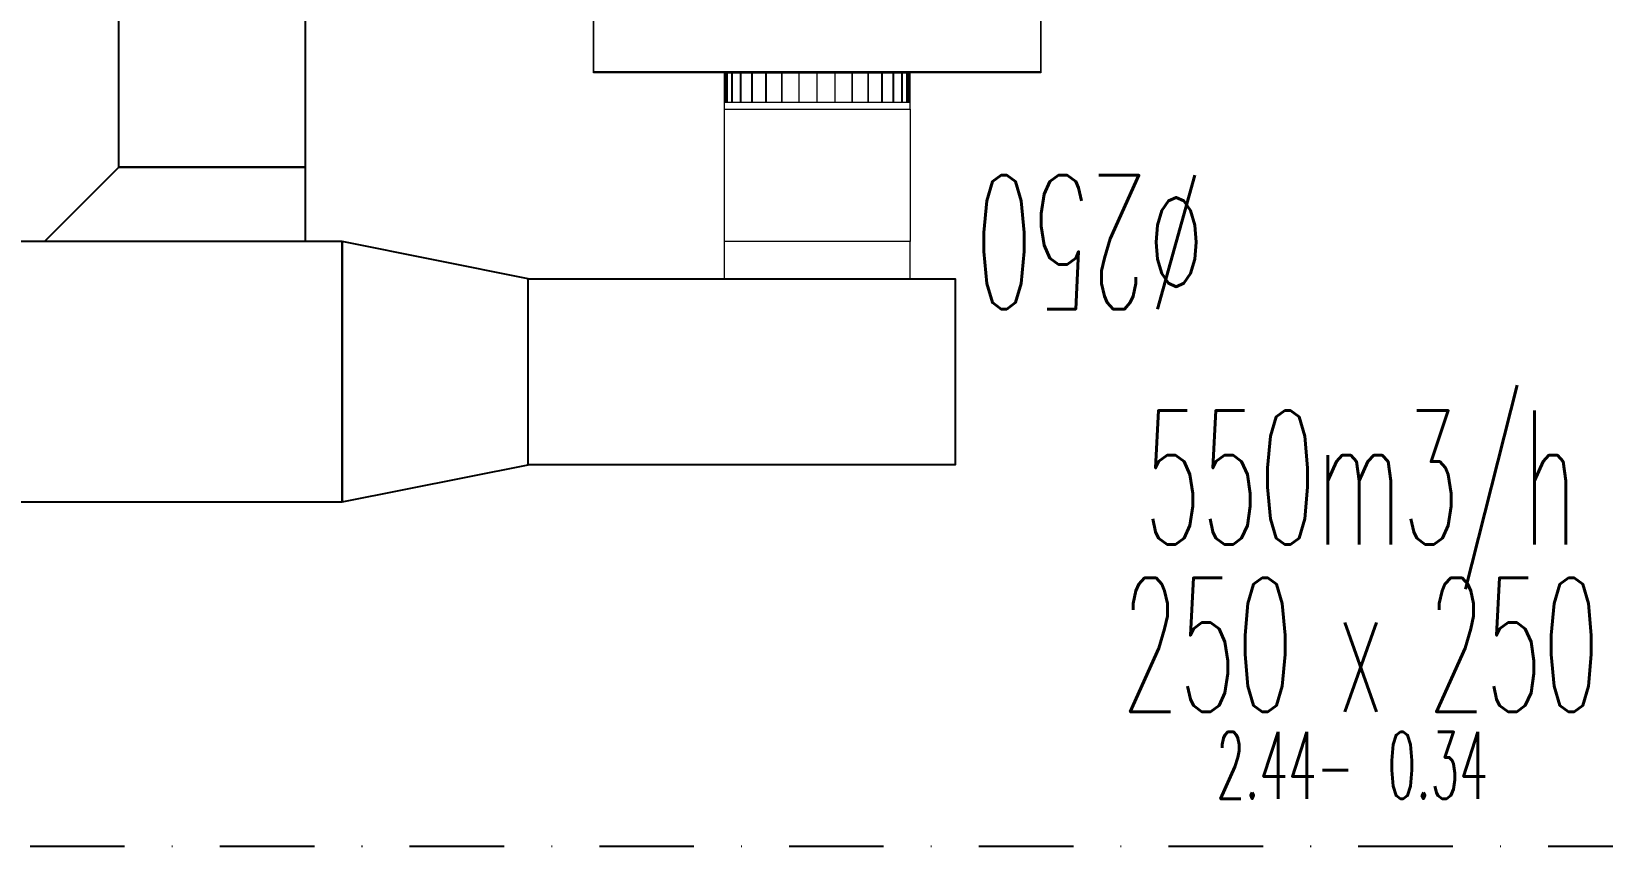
# Model space of a CAD drawing. Header units: inches. Extents: x -772 to 6765, y -813 to 4093.
# Drawn here: x 5555.5 to 5766.6, y 1700 to 1809.6 of the extents above; entities that cross this region are included whole.
import ezdxf
from ezdxf.enums import TextEntityAlignment as Align

# ---------------------------------------------------------------- set-up
doc = ezdxf.new("R2010")
doc.units = ezdxf.units.IN
doc.header["$MEASUREMENT"] = 0
doc.linetypes.add('DASHDOT', pattern=[25.4, 12.7, -6.35, 0, -6.35])
doc.layers.add('H_STR_Aks', color=250, linetype='DASHDOT')
doc.layers.add('MTY-UFLEME-KANALI', color=20, linetype='Continuous')
doc.layers.add('HIZ-PA', color=253, linetype='Continuous', lineweight=0, transparency=0.5)
for name, color, linetype, lineweight in [('MTY-UFLEME-KANALI-CAP', 21, 'Continuous', 0), ('MTY-UFLEME-KANALI-DAMPER', 7, 'Continuous', 0), ('MTY-UFLEME-KANALI-Flex', 21, 'ZIGZAG', 0), ('STM-CIHAZ', 7, 'Continuous', 0)]:
    doc.layers.add(name, color=color, linetype=linetype, lineweight=lineweight)
doc.styles.add('CAP', font='simplxtw.shx', dxfattribs={"width": 0.65})
doc.linetypes.add('ZIGZAG', pattern='A,0.0001,-0.2,[131,ltypeshp.shx,S=0.2,R=0,X=-0.2,Y=0],-0.4,[131,ltypeshp.shx,S=0.2,R=180.00002,X=0.2,Y=0],-0.2', length=0.8001)

# ---------------------------------------------------------------- blocks, each defined once
blk = doc.blocks.new('*U227')
at = {"layer": 'STM-CIHAZ', "color": 7}
for p, q in [((2, 20.59), (-11.5, 20.59)), ((-9.99, 20.59), (2, 20.59)), ((1.9, -39.51), (1.9, 20.59)), ((1.9, 20.59), (2, 20.59)), ((2, -39.51), (2, 20.59)), ((2, -39.51), (2, 20.59)), ((2, 2.7), (2, 2.94)), ((6, 2.94), (2, 2.94)), ((6, 2.84), (2, 2.84)), ((2, 2.84), (2, 2.6)), ((2, 1.99), (2, 2.7)), ((6, 2.7), (2, 2.7)), ((6, 2.6), (2, 2.6)), ((2, 2.6), (2, 1.9)), ((6, 2.7), (6, 2.94)), ((6, 2.6), (6, 2.84)), ((6, 1.99), (6, 2.7)), ((6, 1.9), (6, 2.6)), ((2, 0.85), (2, 1.99)), ((6, 1.99), (2, 1.99)), ((6, 1.9), (2, 1.9)), ((2, 1.9), (2, 0.76)), ((2, -0.69), (2, 0.85)), ((6, 0.85), (2, 0.85)), ((6, 0.76), (2, 0.76)), ((2, 0.76), (2, -0.76)), ((6, 0.85), (6, 1.99)), ((6, 0.76), (6, 1.9)), ((6, -0.69), (6, 0.85)), ((6, -0.76), (6, 0.76)), ((2, -2.57), (2, -0.69)), ((6, -0.69), (2, -0.69)), ((6, -0.76), (2, -0.76)), ((2, -0.76), (2, -2.63)), ((6, -2.57), (6, -0.69)), ((6, -2.63), (6, -0.76)), ((2, -4.72), (2, -2.57)), ((6, -2.57), (2, -2.57)), ((6, -2.63), (2, -2.63)), ((2, -2.63), (2, -4.76)), ((6, -4.72), (6, -2.57)), ((6, -4.76), (6, -2.63)), ((2, -7.04), (2, -4.72)), ((6, -4.72), (2, -4.72)), ((6, -4.76), (2, -4.76)), ((2, -4.76), (2, -7.06)), ((6, -7.04), (6, -4.72)), ((6, -7.06), (6, -4.76)), ((2, -9.46), (2, -7.04)), ((6, -7.04), (2, -7.04)), ((6, -7.06), (2, -7.06)), ((2, -7.06), (2, -9.46)), ((6, -9.46), (6, -7.04)), ((6, -9.46), (6, -7.06)), ((2, -11.88), (2, -9.46)), ((6, -9.46), (2, -9.46)), ((2, -9.46), (2, -11.86)), ((6, -11.88), (6, -9.46)), ((6, -11.86), (6, -9.46)), ((6, -11.86), (2, -11.86)), ((2, -11.86), (2, -14.17)), ((2, -14.21), (2, -11.88)), ((6, -11.88), (2, -11.88)), ((6, -14.17), (6, -11.86)), ((6, -14.21), (6, -11.88)), ((6, -14.17), (2, -14.17)), ((2, -14.17), (2, -16.3)), ((2, -16.35), (2, -14.21)), ((6, -14.21), (2, -14.21)), ((6, -16.3), (6, -14.17)), ((6, -16.35), (6, -14.21)), ((6, -16.3), (2, -16.3)), ((2, -16.3), (2, -18.16)), ((2, -18.23), (2, -16.35)), ((6, -16.35), (2, -16.35)), ((6, -18.16), (6, -16.3)), ((6, -18.23), (6, -16.35)), ((6, -18.16), (2, -18.16)), ((2, -18.16), (2, -19.69)), ((2, -19.77), (2, -18.23)), ((6, -18.23), (2, -18.23)), ((6, -19.69), (6, -18.16)), ((6, -19.77), (6, -18.23)), ((6, -19.69), (2, -19.69)), ((2, -19.69), (2, -20.83)), ((2, -20.92), (2, -19.77)), ((6, -19.77), (2, -19.77)), ((6, -20.83), (2, -20.83)), ((2, -20.83), (2, -21.53)), ((2, -21.62), (2, -20.92)), ((6, -20.92), (2, -20.92)), ((6, -20.83), (6, -19.69)), ((6, -20.92), (6, -19.77)), ((6, -21.53), (6, -20.83)), ((6, -21.62), (6, -20.92)), ((6, -21.53), (2, -21.53)), ((2, -21.53), (2, -21.76)), ((2, -21.62), (2, -21.86)), ((6, -21.62), (2, -21.62)), ((6, -21.76), (2, -21.76)), ((6, -21.86), (2, -21.86)), ((6, -21.76), (6, -21.53)), ((6, -21.86), (6, -21.62)), ((2, -39.51), (-11.5, -39.51)), ((-9.99, -39.51), (2, -39.51)), ((2, -39.51), (1.9, -39.51))]:
    blk.add_line(p, q, dxfattribs=at)
blk = doc.blocks.new('*U226')
at = {"layer": 'MTY-UFLEME-KANALI-Flex', "ltscale": 0.5}
for p, q in [((-12.5, 5), (-12.5, 22.82)), ((12.5, 5), (12.5, 22.82))]:
    blk.add_line(p, q, dxfattribs=at)
at = {"layer": 'MTY-UFLEME-KANALI-Flex', "linetype": 'ByBlock', "ltscale": 0.5}
for points in [[(12.5, 27.82), (-12.5, 27.82), (-12.5, 22.82), (12.5, 22.82)], [(12.5, 5), (-12.5, 5), (-12.5, 0), (12.5, 0)]]:
    blk.add_lwpolyline(points, close=True, dxfattribs=at)
at = {"layer": 'MTY-UFLEME-KANALI-Flex', "color": 7, "ltscale": 0.5, "style": 'CAP', "width": 0.5}
blk.add_attdef('X', text='', height=18, dxfattribs=at).set_placement((-36.68, 13.88), align=Align.CENTER)
blk = doc.blocks.new('*U230')
at = {"layer": 'HIZ-PA', "color": 3, "style": 'CAP', "width": 0.5}
blk.add_attdef('HIZ', text='', height=0.5, dxfattribs=at).set_placement((-0.049, -1.954), align=Align.BOTTOM_RIGHT)
blk.add_attdef('PA', text='', height=0.5, dxfattribs=at).set_placement((0.201, -1.954), align=Align.BOTTOM_LEFT)
at = {"layer": 'MTY-UFLEME-KANALI-CAP', "color": 7, "style": 'CAP', "width": 0.5}
for tag, p in [('DEBI', (0.001, -0.204)), ('X', (0.001, -1.454))]:
    blk.add_attdef(tag, text='', height=1, dxfattribs=at).set_placement(p, align=Align.BOTTOM_CENTER)
blk.add_attdef('A', text='', height=1, dxfattribs=at).set_placement((-0.499, -1.454), align=Align.BOTTOM_RIGHT)
blk.add_attdef('B', text='', height=1, dxfattribs=at).set_placement((0.501, -1.454), align=Align.BOTTOM_LEFT)
blk = doc.blocks.new('mekanik')
at = {"layer": 'MTY-UFLEME-KANALI'}
for points in [[(24837.25, 8891.41), (24862.25, 8891.41), (24862.25, 8631.35), (24837.25, 8631.35)], [(24862.25, 8631.35), (24862.25, 8621.35), (24827.25, 8621.35), (24837.25, 8631.35)], [(24867.25, 8586.35), (24867.25, 8621.35), (24678.57, 8621.35), (24678.57, 8586.35)], [(24867.25, 8621.35), (24867.25, 8586.35), (24892.25, 8591.35), (24892.25, 8616.35)], [(24892.25, 8591.35), (24892.25, 8616.35), (24949.65, 8616.35), (24949.65, 8591.35)]]:
    blk.add_lwpolyline(points, close=True, dxfattribs=at)
at = {"xscale": -1, "rotation": 90}
blk.add_blockref('*U227', (24921.62, 8646.07), dxfattribs=at)
at = {"layer": 'MTY-UFLEME-KANALI-CAP', "xscale": 18, "yscale": 18, "zscale": 18}
blk.add_blockref('*U230', (25004.12, 8578.9), dxfattribs=at).add_auto_attribs({'DEBI': '550m3/h', 'X': 'x', 'A': '250', 'B': '250', 'PA': '0.34', 'HIZ': '2.44-'})
at = {"layer": 'MTY-UFLEME-KANALI-DAMPER', "rotation": 180}
blk.add_blockref('*U226', (24931.08, 8644.17), dxfattribs=at).add_auto_attribs({'X': '%%C250'})

msp = doc.modelspace()

# ---------------------------------------------------------------- linework, layer by layer
at = {"layer": 'H_STR_Aks'}
msp.add_line((6664.51, 1700), (-659.05, 1700), dxfattribs=at)

# ---------------------------------------------------------------- block references
msp.add_blockref('mekanik', (-19270, -6840))

doc.saveas('drawing.dxf')
